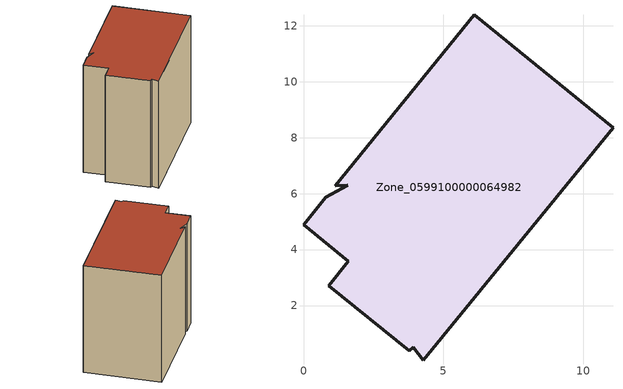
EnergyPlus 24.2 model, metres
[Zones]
Zone_0599100000064982
 floor ground (C_G): 0.79,5.87 1.59,6.3 1.14,6.29 6.1,12.39 11.06,8.35 4.28,0.05 3.92,0.5 3.77,0.38 0.91,2.71 1.6,3.58 0,4.89 z0
 wall outside (C_F): 0.79,5.87 0,4.89 1.6,3.58 0.91,2.71 3.77,0.38 3.92,0.5 4.28,0.05 11.06,8.35 6.1,12.39 1.14,6.29 1.59,6.3 0.79,5.87 z0:9.71
 roof outside (C_R): 1.59,6.3 0.79,5.87 0,4.89 1.6,3.58 0.91,2.71 3.77,0.38 3.92,0.5 4.28,0.05 11.06,8.35 6.1,12.39 1.14,6.29 z9.71
[BUILDING]
Pand.0599100000064982: North Axis=0; Terrain=City; Loads Convergence Tolerance Value=0.04; Temperature Convergence Tolerance Value=0.4; Solar Distribution=FullExterior; Maximum Number of Warmup Days=25; Minimum Number of Warmup Days=1
[Site:Location]
Rotterdam.The.Hague.AP_ZH_NLD Design_Conditions: Latitude=51.96; Longitude=4.45; Time Zone=1; Elevation=-4.5
[SITE:GROUNDTEMPERATURE:BUILDINGSURFACE]
18, 18, 18, 18, 18, 18, 18, 18, 18, 18, 18, 18
[MATERIAL] Thermal Absorptance=0.9; Solar Absorptance=0.7; Visible Absorptance=0.7
Name | Roughness | Thickness | Conductivity | Density | Specific Heat
G.TC.1946 | MediumSmooth | 0.15 | 1 | 540 | 1210
F.TC.1946 | Rough | 0.3 | 0.857143 | 1920 | 840
R.TC.1946 | MediumRough | 0.2 | 0.909091 | 1500 | 1000
[CONSTRUCTION]
C_G: G.TC.1946
C_F: F.TC.1946
C_R: R.TC.1946
[ZONE]
Zone_0599100000064982: Type=1; Multiplier=1; Ceiling Height=Autocalculate; Volume=Autocalculate; Floor Area=autocalculate; Part of Total Floor Area=Yes
[ZONEINFILTRATION:DESIGNFLOWRATE]
Infil_Zone_0599100000064982: Zone or ZoneList or Space or SpaceList=Zone_0599100000064982; Schedule=AlwaysOn; Design Flow Rate Calculation Method=Flow/Area; Flow Rate per Floor Area=0.003; Constant Term Coefficient=1; Temperature Term Coefficient=0; Velocity Term Coefficient=0; Velocity Squared Term Coefficient=0
[HVACTEMPLATE:ZONE:IDEALLOADSAIRSYSTEM]
Zone_0599100000064982: Maximum Heating Supply Air Temperature=50; Minimum Cooling Supply Air Temperature=13; Maximum Heating Supply Air Humidity Ratio=0.0156; Minimum Cooling Supply Air Humidity Ratio=0.0077; Heating Limit=NoLimit; Cooling Limit=NoLimit; Dehumidification Control Type=ConstantSensibleHeatRatio; Cooling Sensible Heat Ratio=0.7; Dehumidification Setpoint=60; Humidification Control Type=None; Humidification Setpoint=30; Outdoor Air Method=None; Outdoor Air Flow Rate per Person=0.00944; Outdoor Air Flow Rate per Zone Floor Area=0; Outdoor Air Flow Rate per Zone=0; Demand Controlled Ventilation Type=None; Outdoor Air Economizer Type=NoEconomizer; Heat Recovery Type=None; Sensible Heat Recovery Effectiveness=0.7; Latent Heat Recovery Effectiveness=0.65
[ZONECONTROL:THERMOSTAT]
ThermostatControl_Zone_0599100000064982: Zone or ZoneList=Zone_0599100000064982; Control Type Schedule=DualSetpointControlType; Control 1=Thermostat_Zone_0599100000064982; Temperature Difference Between Cutout And Setpoint=0
[THERMOSTATSETPOINT:DUALSETPOINT]
Thermostat_Zone_0599100000064982: Heating Setpoint Temperature Schedule=HeatingSetpoint_Zone_0599100000064982; Cooling Setpoint Temperature Schedule=CoolingSetpoint_Zone_0599100000064982
[SCHEDULE:COMPACT]
HeatingSetpoint_Zone_0599100000064982: Through: 12/31, For: AllDays, Until: 24:00, 21
CoolingSetpoint_Zone_0599100000064982: Through: 12/31, For: AllDays, Until: 24:00, 24
DualSetpointControlType: Through: 12/31, For: AllDays, Until: 24:00, 4
AlwaysOn: Through: 12/31, For: AllDays, Until: 24:00, 1
